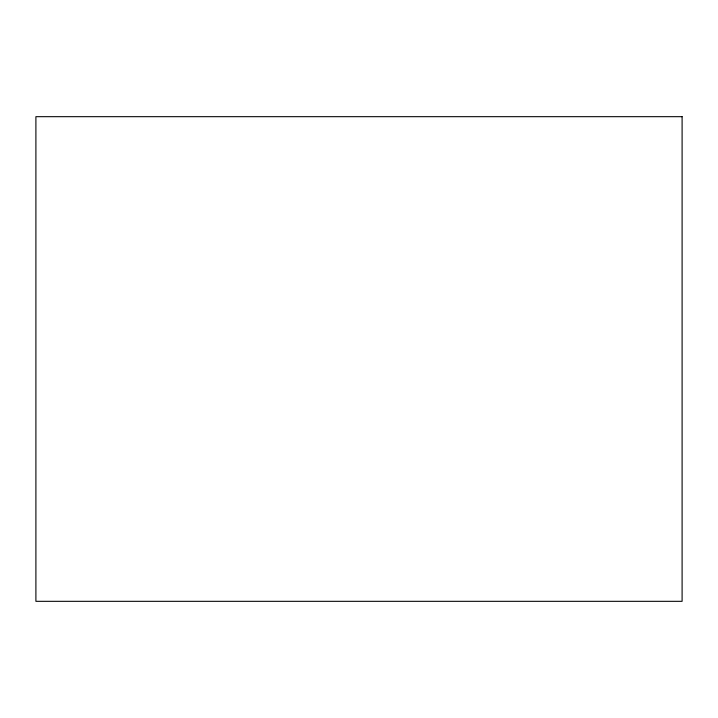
<?xml version="1.0" encoding="UTF-8"?>
<svg xmlns="http://www.w3.org/2000/svg" width="718" height="718" viewBox="0 0 718 718"><rect width="100%" height="100%" fill="white"/><g stroke="black" fill="none" stroke-linecap="round" stroke-linejoin="round"><path stroke-width="1.08" d="M682.1 116.675L35.9 116.675L35.9 601.325L682.1 601.325L682.1 116.675"/></g></svg>
